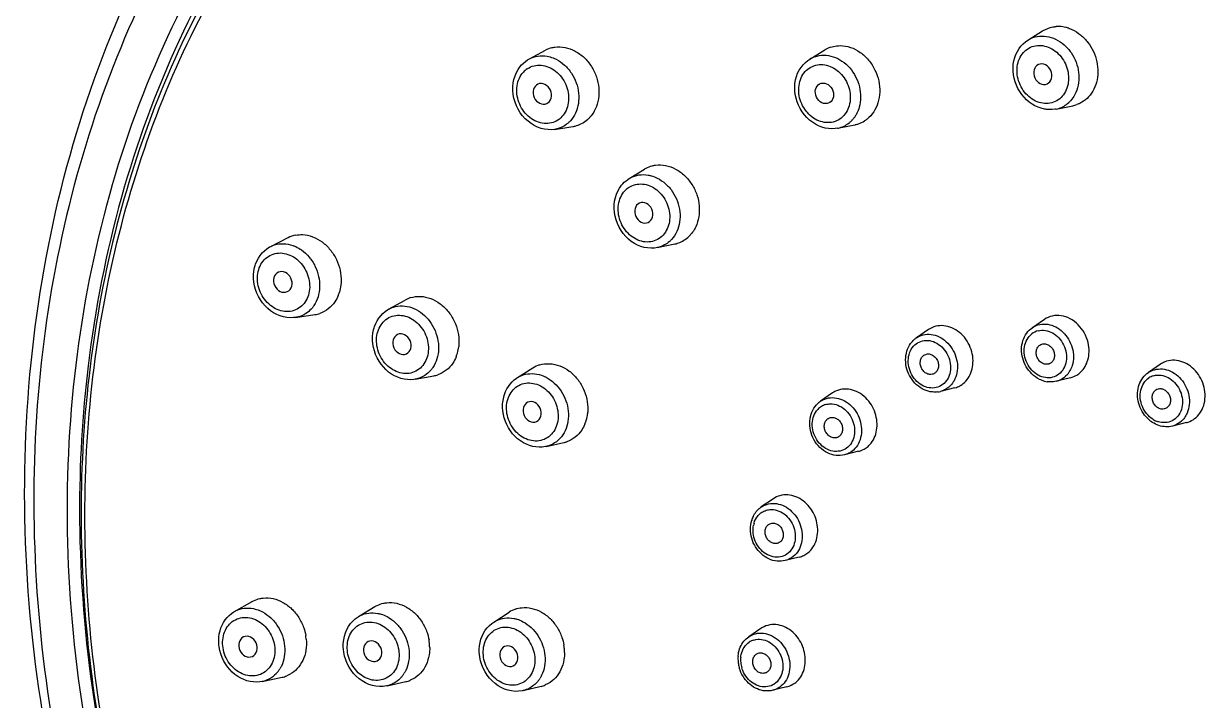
# Model space of a CAD drawing. Extents: x 13222 to 13816, y -23073 to -22653.
# Drawn here: x 13697.85 to 13720.34, y -22792.31 to -22779.47 of the extents above; entities that cross this region are included whole.
import ezdxf

# ---------------------------------------------------------------- set-up
doc = ezdxf.new("R2010")
doc.units = 0
doc.header["$MEASUREMENT"] = 0
doc.layers.get('0').update_dxf_attribs({"linetype": 'CONTINUOUS'})
doc.layers.add('02___PRT_ALL_AXES', color=7, linetype='CONTINUOUS')

msp = doc.modelspace()

# ---------------------------------------------------------------- linework, layer by layer
at = {"color": 7, "linetype": 'Continuous'}
for p, q in [((13716.912, -22779.786), (13717.192, -22779.611)), ((13707.449, -22780.142), (13707.755, -22779.979)), ((13712.772, -22780.147), (13713.058, -22779.971)), ((13707.236, -22780.342), (13707.274, -22780.288)), ((13707.274, -22780.288), (13707.301, -22780.257)), ((13713.12, -22780.984), (13713.099, -22780.989)), ((13717.446, -22781.094), (13717.767, -22781.03)), ((13707.929, -22781.479), (13708.272, -22781.427)), ((13713.301, -22781.458), (13713.628, -22781.392)), ((13709.344, -22782.412), (13709.635, -22782.233)), ((13709.162, -22782.592), (13709.2, -22782.539)), ((13709.2, -22782.539), (13709.224, -22782.511)), ((13702.539, -22783.701), (13702.87, -22783.534)), ((13709.878, -22783.722), (13710.209, -22783.654)), ((13704.777, -22784.892), (13705.089, -22784.718)), ((13703.009, -22785.048), (13703.38, -22784.993)), ((13717.228, -22785.085), (13716.998, -22785.242)), ((13715.027, -22785.278), (13714.796, -22785.435)), ((13707.222, -22786.19), (13707.515, -22786.007)), ((13719.429, -22785.936), (13719.199, -22786.093)), ((13705.282, -22786.22), (13705.636, -22786.156)), ((13715.113, -22786.122), (13715.098, -22786.126)), ((13717.72, -22786.192), (13717.454, -22786.259)), ((13713.206, -22786.481), (13712.976, -22786.638)), ((13715.518, -22786.385), (13715.252, -22786.452)), ((13715.286, -22786.442), (13715.252, -22786.452)), ((13719.922, -22787.043), (13719.655, -22787.11)), ((13707.767, -22787.496), (13708.102, -22787.422)), ((13713.698, -22787.588), (13713.431, -22787.655)), ((13712.081, -22788.487), (13711.85, -22788.644)), ((13698.94, -22788.775), (13698.941, -22788.81)), ((13712.573, -22789.594), (13712.306, -22789.661)), ((13701.854, -22790.628), (13702.185, -22790.439)), ((13704.205, -22790.724), (13704.517, -22790.535)), ((13706.772, -22790.828), (13707.065, -22790.639)), ((13711.845, -22790.949), (13711.615, -22791.106)), ((13703.927, -22791.401), (13703.92, -22791.346)), ((13703.942, -22791.474), (13703.927, -22791.401)), ((13706.508, -22791.493), (13706.501, -22791.439)), ((13706.523, -22791.565), (13706.508, -22791.493)), ((13702.38, -22791.954), (13702.756, -22791.875)), ((13704.747, -22792.038), (13705.104, -22791.958)), ((13707.333, -22792.127), (13707.671, -22792.046)), ((13712.339, -22792.055), (13712.071, -22792.122))]:
    msp.add_line(p, q, dxfattribs=at)
for points in [[(13717.105, -22781.059), (13717.047, -22781.033), (13716.991, -22781), (13716.938, -22780.962), (13716.887, -22780.919), (13716.84, -22780.871), (13716.797, -22780.819), (13716.758, -22780.763), (13716.723, -22780.703), (13716.694, -22780.641), (13716.67, -22780.576), (13716.652, -22780.51), (13716.639, -22780.443), (13716.632, -22780.376), (13716.631, -22780.309), (13716.636, -22780.244), (13716.646, -22780.179), (13716.663, -22780.117), (13716.684, -22780.057), (13716.712, -22780.001), (13716.744, -22779.948), (13716.781, -22779.899), (13716.823, -22779.855), (13716.868, -22779.816), (13716.914, -22779.785)], [(13707.301, -22780.257), (13707.336, -22780.222), (13707.373, -22780.191), (13707.412, -22780.163), (13707.449, -22780.142)], [(13713.301, -22781.458), (13713.251, -22781.465), (13713.188, -22781.468), (13713.125, -22781.465), (13713.062, -22781.454), (13712.999, -22781.437), (13712.937, -22781.412), (13712.878, -22781.382), (13712.821, -22781.345), (13712.766, -22781.303), (13712.716, -22781.255), (13712.669, -22781.203), (13712.627, -22781.146), (13712.59, -22781.085), (13712.558, -22781.021), (13712.531, -22780.955), (13712.511, -22780.887), (13712.497, -22780.818), (13712.489, -22780.748), (13712.487, -22780.678), (13712.491, -22780.609), (13712.502, -22780.542), (13712.519, -22780.477), (13712.542, -22780.416), (13712.571, -22780.357), (13712.606, -22780.303), (13712.645, -22780.254), (13712.688, -22780.209), (13712.736, -22780.17), (13712.77, -22780.148)], [(13707.929, -22781.479), (13707.869, -22781.485), (13707.803, -22781.484), (13707.737, -22781.475), (13707.671, -22781.46), (13707.606, -22781.437), (13707.543, -22781.407), (13707.482, -22781.37), (13707.425, -22781.326), (13707.371, -22781.277), (13707.322, -22781.223), (13707.277, -22781.163), (13707.238, -22781.099), (13707.205, -22781.032), (13707.177, -22780.962), (13707.157, -22780.89), (13707.143, -22780.817), (13707.136, -22780.743), (13707.136, -22780.671), (13707.143, -22780.599), (13707.156, -22780.53), (13707.177, -22780.463), (13707.203, -22780.4), (13707.236, -22780.342)], [(13717.248, -22781.099), (13717.225, -22781.095), (13717.164, -22781.08), (13717.105, -22781.059)], [(13717.446, -22781.094), (13717.428, -22781.098), (13717.375, -22781.104), (13717.322, -22781.105), (13717.268, -22781.101), (13717.248, -22781.099)], [(13709.224, -22782.511), (13709.251, -22782.484), (13709.284, -22782.455), (13709.32, -22782.428), (13709.343, -22782.413)], [(13709.881, -22783.722), (13709.823, -22783.731), (13709.759, -22783.734), (13709.694, -22783.729), (13709.63, -22783.718), (13709.566, -22783.7), (13709.503, -22783.674), (13709.442, -22783.642), (13709.384, -22783.604), (13709.329, -22783.56), (13709.278, -22783.51), (13709.231, -22783.455), (13709.189, -22783.396), (13709.152, -22783.332), (13709.121, -22783.266), (13709.096, -22783.197), (13709.077, -22783.126), (13709.065, -22783.054), (13709.06, -22782.983), (13709.061, -22782.912), (13709.068, -22782.842), (13709.083, -22782.775), (13709.103, -22782.71), (13709.13, -22782.649), (13709.162, -22782.592)], [(13702.243, -22784.062), (13702.252, -22784.035), (13702.276, -22783.977), (13702.305, -22783.922), (13702.339, -22783.87), (13702.377, -22783.823), (13702.421, -22783.781), (13702.468, -22783.743), (13702.519, -22783.711), (13702.541, -22783.7)], [(13702.213, -22784.238), (13702.219, -22784.17), (13702.232, -22784.103), (13702.243, -22784.063)], [(13703.009, -22785.048), (13702.972, -22785.052), (13702.909, -22785.054), (13702.844, -22785.048), (13702.78, -22785.036), (13702.717, -22785.017), (13702.655, -22784.991), (13702.595, -22784.959), (13702.538, -22784.921), (13702.483, -22784.876), (13702.433, -22784.827), (13702.386, -22784.772), (13702.344, -22784.713), (13702.308, -22784.651), (13702.277, -22784.586), (13702.252, -22784.518), (13702.232, -22784.448), (13702.22, -22784.378), (13702.213, -22784.308), (13702.213, -22784.238)], [(13704.503, -22785.242), (13704.51, -22785.22), (13704.532, -22785.164), (13704.559, -22785.111), (13704.591, -22785.062), (13704.627, -22785.016), (13704.666, -22784.974), (13704.71, -22784.937), (13704.757, -22784.904), (13704.779, -22784.891)], [(13704.474, -22785.411), (13704.48, -22785.345), (13704.493, -22785.28), (13704.503, -22785.242)], [(13705.282, -22786.22), (13705.259, -22786.224), (13705.198, -22786.229), (13705.135, -22786.228), (13705.073, -22786.219), (13705.011, -22786.205), (13704.95, -22786.183), (13704.89, -22786.156), (13704.833, -22786.122), (13704.778, -22786.083), (13704.726, -22786.038), (13704.678, -22785.988), (13704.634, -22785.934), (13704.595, -22785.876), (13704.56, -22785.814), (13704.531, -22785.75), (13704.508, -22785.684), (13704.49, -22785.616), (13704.479, -22785.548), (13704.473, -22785.479), (13704.474, -22785.411)], [(13706.971, -22786.526), (13706.977, -22786.509), (13706.997, -22786.455), (13707.022, -22786.404), (13707.051, -22786.356), (13707.084, -22786.312), (13707.121, -22786.271), (13707.162, -22786.234), (13707.205, -22786.201), (13707.223, -22786.189)], [(13707.767, -22787.496), (13707.753, -22787.499), (13707.694, -22787.507), (13707.634, -22787.509), (13707.573, -22787.505), (13707.512, -22787.494), (13707.452, -22787.477), (13707.393, -22787.453), (13707.335, -22787.424), (13707.28, -22787.39), (13707.227, -22787.349), (13707.178, -22787.304), (13707.132, -22787.254), (13707.09, -22787.2), (13707.053, -22787.143), (13707.021, -22787.082), (13706.994, -22787.019), (13706.972, -22786.954), (13706.956, -22786.888), (13706.946, -22786.821), (13706.941, -22786.754), (13706.942, -22786.688)], [(13706.942, -22786.688), (13706.949, -22786.623), (13706.962, -22786.56), (13706.971, -22786.526)], [(13701.555, -22791.258), (13701.553, -22791.234), (13701.552, -22791.173), (13701.555, -22791.112), (13701.564, -22791.052), (13701.577, -22790.994), (13701.595, -22790.938), (13701.618, -22790.885), (13701.645, -22790.834), (13701.676, -22790.787), (13701.712, -22790.743), (13701.751, -22790.703), (13701.794, -22790.667), (13701.839, -22790.636), (13701.853, -22790.628)], [(13703.92, -22791.346), (13703.917, -22791.303), (13703.917, -22791.232), (13703.925, -22791.163), (13703.938, -22791.095), (13703.958, -22791.03), (13703.985, -22790.968), (13704.017, -22790.911), (13704.055, -22790.857), (13704.097, -22790.809), (13704.145, -22790.766), (13704.197, -22790.729), (13704.205, -22790.724)], [(13706.501, -22791.439), (13706.499, -22791.407), (13706.498, -22791.341), (13706.504, -22791.276), (13706.514, -22791.213), (13706.531, -22791.152), (13706.553, -22791.093), (13706.58, -22791.037), (13706.612, -22790.984), (13706.649, -22790.936), (13706.69, -22790.892), (13706.736, -22790.853), (13706.773, -22790.827)], [(13701.572, -22791.366), (13701.56, -22791.3), (13701.555, -22791.258)], [(13702.38, -22791.954), (13702.333, -22791.962), (13702.272, -22791.966), (13702.211, -22791.964), (13702.149, -22791.955), (13702.088, -22791.94), (13702.028, -22791.919), (13701.97, -22791.892), (13701.913, -22791.859), (13701.859, -22791.82), (13701.808, -22791.777), (13701.761, -22791.728), (13701.717, -22791.675), (13701.678, -22791.619), (13701.644, -22791.559), (13701.615, -22791.497), (13701.591, -22791.432), (13701.572, -22791.366)], [(13704.747, -22792.038), (13704.736, -22792.04), (13704.671, -22792.049), (13704.604, -22792.051), (13704.536, -22792.045), (13704.469, -22792.031), (13704.403, -22792.009), (13704.339, -22791.981), (13704.277, -22791.945), (13704.219, -22791.903), (13704.164, -22791.855), (13704.113, -22791.802), (13704.068, -22791.743), (13704.027, -22791.681), (13703.993, -22791.614), (13703.964, -22791.545), (13703.942, -22791.474)], [(13707.333, -22792.127), (13707.31, -22792.132), (13707.245, -22792.141), (13707.178, -22792.142), (13707.112, -22792.135), (13707.045, -22792.121), (13706.98, -22792.099), (13706.916, -22792.071), (13706.855, -22792.035), (13706.797, -22791.993), (13706.743, -22791.945), (13706.693, -22791.892), (13706.648, -22791.834), (13706.608, -22791.771), (13706.573, -22791.705), (13706.545, -22791.636), (13706.523, -22791.565)]]:
    msp.add_lwpolyline(points, dxfattribs=at)
for centre, radius, start, end in [((13717.487, -22780.124), 0.596, 81.4603, 93.8101), ((13717.482, -22780.157), 0.629, 76.1598, 81.4753), ((13717.474, -22780.19), 0.664, 70.9888, 76.1629), ((13708.01, -22780.456), 0.541, 104.7483, 118.0311), ((13713.344, -22780.436), 0.546, 109.2109, 121.5264), ((13713.035, -22780.576), 0.504, 109.2137, 121.5122), ((13707.643, -22780.674), 0.416, 131.0792, 137.4557), ((13707.64, -22780.67), 0.412, 124.7991, 131.0883), ((13717.348, -22780.601), 0.503, 281.3701, 306.0891), ((13717.332, -22780.58), 0.53, 306.1025, 318.6383), ((13717.657, -22780.487), 0.553, 281.4179, 289.7629), ((13707.839, -22780.962), 0.527, 311.1377, 317.4521), ((13708.174, -22780.867), 0.572, 311.1527, 317.447), ((13708.169, -22780.862), 0.579, 317.4488, 318.6902), ((13713.195, -22780.952), 0.519, 308.584, 314.9673), ((13713.178, -22780.935), 0.542, 314.9604, 320.4798), ((13713.169, -22780.927), 0.554, 320.4622, 321.1039), ((13713.52, -22780.857), 0.546, 289.2125, 302.0737), ((13708.191, -22780.888), 0.545, 278.5978, 285.6033), ((13713.204, -22780.964), 0.503, 281.2427, 289.1103), ((13713.206, -22780.969), 0.498, 289.1743, 295.7291), ((13713.2, -22780.957), 0.511, 295.7257, 308.5465), ((13713.519, -22780.847), 0.556, 281.2381, 282.6248), ((13713.522, -22780.861), 0.542, 282.6012, 289.1176), ((13709.566, -22782.927), 0.415, 131.0807, 137.4562), ((13709.563, -22782.923), 0.41, 124.8017, 131.0898), ((13703.11, -22784.013), 0.535, 100.3116, 116.7461), ((13709.763, -22783.212), 0.525, 311.1313, 317.4512), ((13710.102, -22783.128), 0.536, 292.0131, 304.9339), ((13710.084, -22783.103), 0.567, 304.9155, 317.464), ((13710.077, -22783.096), 0.577, 317.4487, 318.6381), ((13710.099, -22783.12), 0.545, 281.6924, 292.0106), ((13703.168, -22784.365), 0.706, 337.6094, 343.0772), ((13705.353, -22785.188), 0.539, 106.9466, 119.27), ((13703.301, -22784.455), 0.544, 278.4395, 288.5037), ((13717.189, -22785.619), 0.328, 104.1643, 127.9594), ((13705.345, -22785.515), 0.768, 344.3824, 353.4594), ((13715.038, -22785.79), 0.43, 124.2513, 131.0147), ((13705.406, -22785.532), 0.704, 337.6105, 343.077), ((13705.387, -22785.526), 0.724, 343.0621, 344.3069), ((13707.801, -22786.465), 0.54, 106.7589, 122.003), ((13705.539, -22785.624), 0.54, 280.3433, 288.7231), ((13717.361, -22785.754), 0.519, 243.2155, 254.5953), ((13717.35, -22785.791), 0.481, 254.637, 261.4612), ((13717.357, -22785.874), 0.396, 284.0757, 310.6374), ((13719.39, -22786.469), 0.328, 107.3815, 123.231), ((13715.148, -22786.035), 0.43, 277.2576, 284.0407), ((13713.221, -22786.999), 0.436, 124.2516, 137.5199), ((13713.163, -22787.008), 0.32, 106.1895, 122.1323), ((13707.795, -22786.788), 0.764, 344.3378, 353.4579), ((13713.173, -22787.024), 0.339, 129.6537, 137.4364), ((13713.171, -22787.022), 0.337, 122.0761, 129.6709), ((13719.611, -22786.531), 0.608, 221.4962, 231.7315), ((13707.855, -22786.804), 0.701, 337.6092, 343.0767), ((13707.836, -22786.798), 0.721, 343.062, 344.2618), ((13713.2, -22787.089), 0.146, 124.8566, 137.4101), ((13719.589, -22786.558), 0.573, 231.7691, 237.1146), ((13719.528, -22786.597), 0.454, 237.1314, 240.512), ((13719.518, -22786.617), 0.431, 240.4513, 250.0346), ((13707.987, -22786.898), 0.537, 282.3938, 289.0172), ((13712.161, -22789.047), 0.514, 154.9138, 163.0914), ((13712.137, -22789.077), 0.441, 163.1014, 169.6187), ((13707.353, -22791.083), 0.529, 108.6996, 122.9529), ((13702.323, -22791.236), 0.894, 6.0568, 9.9841), ((13702.338, -22791.234), 0.879, 5.3093, 6.0481), ((13704.667, -22791.321), 0.891, 6.0303, 9.9856), ((13704.681, -22791.32), 0.876, 5.3093, 6.0215), ((13711.805, -22791.482), 0.328, 107.618, 123.5039), ((13704.696, -22791.318), 0.861, 0.5484, 5.3203), ((13707.23, -22791.413), 0.887, 6.0063, 9.9891), ((13707.244, -22791.411), 0.873, 5.3093, 5.9974), ((13707.259, -22791.41), 0.858, 0.5446, 5.3201), ((13712.012, -22791.524), 0.603, 176.1988, 185.3445), ((13712.029, -22791.523), 0.62, 185.3109, 187.1434), ((13712.047, -22791.52), 0.638, 187.1714, 195.4131), ((13711.945, -22791.546), 0.486, 173.4272, 179.4036), ((13711.967, -22791.546), 0.508, 179.3977, 185.325), ((13711.995, -22791.543), 0.536, 185.3762, 196.6884), ((13702.227, -22791.418), 0.569, 322.6081, 328.5891), ((13702.643, -22791.342), 0.545, 281.9715, 291.6015), ((13704.588, -22791.503), 0.569, 322.5431, 328.5186), ((13707.168, -22791.593), 0.569, 322.468, 328.4381), ((13704.985, -22791.428), 0.543, 282.7037, 291.8704), ((13707.545, -22791.52), 0.542, 283.4966, 292.2734)]:
    msp.add_arc(centre, radius, start, end, dxfattribs=at)
at = {"color": 7, "linetype": 'Continuous', "extrusion": (0, 0, -1)}
for centre, major_axis, ratio in [((13717.195, -22780.433), (-0.082, 0.183), 0.836356), ((13707.695, -22780.806), (-0.083, 0.184), 0.835298), ((13709.621, -22783.062), (-0.082, 0.183), 0.836293), ((13702.769, -22784.374), (-0.085, 0.184), 0.836303), ((13705.031, -22785.555), (-0.083, 0.183), 0.836442), ((13707.502, -22786.84), (-0.082, 0.183), 0.836504), ((13702.107, -22791.294), (-0.084, 0.184), 0.839285), ((13704.474, -22791.381), (-0.083, 0.183), 0.837642), ((13707.059, -22791.475), (-0.082, 0.183), 0.836723)]:
    msp.add_ellipse(centre, major_axis=major_axis, ratio=ratio, dxfattribs=at)
msp.add_ellipse((13713.05, -22780.796), major_axis=(-0.082, 0.183), ratio=0.83623, start_param=-2.936154, end_param=3.214523, dxfattribs=at)
at = {"color": 7, "linetype": 'Continuous'}
for points, start_tangent, end_tangent in [([(13734.34, -22807.739), (13736.152, -22804.996), (13737.51, -22801.902), (13738.379, -22798.535), (13738.737, -22794.983), (13738.575, -22791.335), (13737.897, -22787.685), (13736.721, -22784.126), (13735.076, -22780.75), (13733.005, -22777.643), (13730.561, -22774.884), (13727.805, -22772.543), (13724.809, -22770.682), (13721.649, -22769.347), (13718.407, -22768.572)], (0.62277, 0.782405), (-0.989019, 0.147788)), ([(13734.971, -22782.733), (13734.166, -22781.222), (13732.144, -22778.19), (13729.758, -22775.498), (13727.069, -22773.215), (13724.145, -22771.399), (13721.062, -22770.097), (13717.898, -22769.341)], (-0.442198, 0.896918), (-0.989019, 0.147788)), ([(13734.134, -22783.151), (13733.356, -22781.69), (13731.414, -22778.782), (13729.123, -22776.199), (13726.542, -22774.009), (13723.736, -22772.267), (13720.777, -22771.017), (13717.74, -22770.292), (13714.703, -22770.11), (13711.744, -22770.475), (13709.349, -22771.208)], (-0.442229, 0.896902), (-0.929406, -0.36906)), ([(13734.04, -22783.197), (13733.277, -22781.763), (13731.354, -22778.878), (13729.085, -22776.317), (13726.528, -22774.143), (13723.747, -22772.413), (13720.815, -22771.171), (13717.807, -22770.449), (13714.797, -22770.266), (13711.865, -22770.626), (13709.418, -22771.382)], (-0.442359, 0.896838), (-0.927446, -0.373957)), ([(13708.801, -22771.647), (13706.527, -22772.927), (13704.256, -22774.808), (13702.331, -22777.116), (13700.802, -22779.792), (13699.706, -22782.768), (13699.073, -22785.967), (13698.911, -22788.775)], (-0.909996, -0.414616), (0.003186, -0.999995)), ([(13708.865, -22771.782), (13706.719, -22772.96), (13704.771, -22774.476), (13703.059, -22776.302), (13701.613, -22778.406), (13700.46, -22780.75), (13699.621, -22783.291), (13699.111, -22785.982), (13698.94, -22788.775)], (-0.912505, -0.409065), (0, -1)), ([(13699.013, -22788.808), (13699.186, -22786.003), (13699.704, -22783.301), (13700.556, -22780.754), (13701.727, -22778.409), (13703.194, -22776.31), (13704.931, -22774.495), (13706.905, -22772.999), (13708.927, -22771.915)], (0, 1), (0.91475, 0.404019)), ([(13702.208, -22802.987), (13700.424, -22799.736), (13699.067, -22796.205), (13698.209, -22792.546), (13697.873, -22788.856), (13698.069, -22785.229), (13698.791, -22781.76), (13700.019, -22778.542), (13701.719, -22775.656), (13702.217, -22774.99)], (-0.538615, 0.842552), (0.616665, 0.787226)), ([(13702.499, -22775.205), (13700.796, -22777.68), (13699.478, -22780.467), (13698.576, -22783.503), (13698.109, -22786.719), (13698.089, -22790.042), (13698.516, -22793.398), (13699.381, -22796.711), (13700.663, -22799.906), (13702.334, -22802.911)], (-0.633694, -0.773584), (0.540269, -0.841493)), ([(13702.729, -22776.203), (13702.124, -22777.023), (13700.581, -22779.723), (13699.476, -22782.724), (13698.838, -22785.951), (13698.682, -22789.322), (13699.013, -22792.749), (13699.822, -22796.146), (13701.088, -22799.425), (13702.78, -22802.504)], (-0.617219, -0.786791), (0.539373, -0.842067)), ([(13717.192, -22779.611), (13717.203, -22779.605), (13717.384, -22779.537), (13717.447, -22779.529)], (0.848283, 0.529544), (0.997714, 0.067577)), ([(13716.913, -22779.785), (13716.93, -22779.775), (13717.091, -22779.717), (13717.265, -22779.715)], (0.850054, 0.526696), (0.98904, -0.147648)), ([(13717.265, -22779.715), (13717.439, -22779.769), (13717.599, -22779.875), (13717.732, -22780.024), (13717.827, -22780.204), (13717.876, -22780.4), (13717.876, -22780.597), (13717.825, -22780.778), (13717.798, -22780.833)], (0.989032, -0.147703), (-0.490888, -0.871223)), ([(13717.69, -22779.563), (13717.747, -22779.585), (13717.913, -22779.687), (13718.052, -22779.83), (13718.156, -22780.002), (13718.221, -22780.196), (13718.241, -22780.395), (13718.214, -22780.587), (13718.143, -22780.756), (13718.035, -22780.891), (13717.896, -22780.986), (13717.844, -22781.008)], (0.945569, -0.325421), (-0.941042, -0.338289)), ([(13707.872, -22779.933), (13707.934, -22779.92), (13708.126, -22779.925), (13708.316, -22779.993), (13708.489, -22780.118), (13708.626, -22780.286), (13708.721, -22780.485), (13708.766, -22780.694), (13708.759, -22780.903), (13708.701, -22781.094), (13708.671, -22781.151)], (0.966919, 0.255085), (-0.509047, -0.860739)), ([(13713.164, -22779.921), (13713.287, -22779.894)], (0.944692, 0.327958), (0.994443, 0.105278)), ([(13713.287, -22779.894), (13713.351, -22779.89), (13713.544, -22779.923), (13713.729, -22780.018), (13713.888, -22780.164), (13714.01, -22780.353), (13714.081, -22780.561), (13714.1, -22780.775), (13714.066, -22780.974), (13713.985, -22781.148), (13713.86, -22781.285), (13713.81, -22781.32)], (0.994443, 0.105278), (-0.847766, -0.530371)), ([(13717.195, -22780.984), (13717.058, -22780.942), (13716.931, -22780.858), (13716.825, -22780.74), (13716.75, -22780.598), (13716.711, -22780.443), (13716.711, -22780.287), (13716.75, -22780.143), (13716.826, -22780.024), (13716.931, -22779.938), (13717.058, -22779.892), (13717.195, -22779.891)], (-0.989047, 0.147602), (0.989059, -0.14752)), ([(13717.195, -22779.891), (13717.332, -22779.934), (13717.459, -22780.017), (13717.565, -22780.134), (13717.641, -22780.276), (13717.68, -22780.432), (13717.68, -22780.588), (13717.641, -22780.731), (13717.565, -22780.851), (13717.459, -22780.937), (13717.332, -22780.983), (13717.195, -22780.984)], (0.989046, -0.147608), (-0.989059, 0.147524)), ([(13707.449, -22780.142), (13707.609, -22780.089), (13707.784, -22780.091), (13707.901, -22780.124)], (0.882391, 0.470517), (0.930914, -0.365239)), ([(13707.901, -22780.124), (13707.957, -22780.15), (13708.116, -22780.259), (13708.246, -22780.412), (13708.338, -22780.595), (13708.383, -22780.792), (13708.379, -22780.989), (13708.326, -22781.17), (13708.227, -22781.319)], (0.930914, -0.365239), (-0.676154, -0.736761)), ([(13712.869, -22780.101), (13713.039, -22780.072), (13713.215, -22780.101), (13713.383, -22780.183), (13713.53, -22780.313), (13713.643, -22780.48), (13713.714, -22780.671), (13713.737, -22780.87), (13713.71, -22781.06), (13713.665, -22781.175)], (0.944662, 0.328045), (-0.454638, -0.890676)), ([(13708.068, -22781.237), (13707.961, -22781.321), (13707.833, -22781.364), (13707.694, -22781.362), (13707.555, -22781.316), (13707.428, -22781.23), (13707.324, -22781.109), (13707.25, -22780.964), (13707.214, -22780.808), (13707.216, -22780.652), (13707.259, -22780.509), (13707.336, -22780.392)], (-0.67612, -0.736791), (0.676054, 0.736852)), ([(13707.405, -22780.332), (13707.443, -22780.309), (13707.571, -22780.266), (13707.71, -22780.267), (13707.848, -22780.313), (13707.975, -22780.399), (13708.08, -22780.52), (13708.154, -22780.664), (13708.191, -22780.821), (13708.188, -22780.977), (13708.146, -22781.12), (13708.068, -22781.237)], (0.821291, 0.57051), (-0.67606, -0.736847)), ([(13713.251, -22781.33), (13713.117, -22781.352), (13712.978, -22781.33), (13712.844, -22781.265), (13712.727, -22781.162), (13712.637, -22781.03), (13712.58, -22780.879), (13712.562, -22780.722), (13712.583, -22780.571), (13712.642, -22780.439), (13712.735, -22780.336), (13712.852, -22780.272)], (-0.944625, -0.328153), (0.944595, 0.328238)), ([(13712.852, -22780.272), (13712.985, -22780.249), (13713.125, -22780.272), (13713.258, -22780.337), (13713.375, -22780.439), (13713.466, -22780.571), (13713.523, -22780.722), (13713.541, -22780.879), (13713.52, -22781.03), (13713.46, -22781.162), (13713.368, -22781.265), (13713.251, -22781.33)], (0.944627, 0.328146), (-0.944596, -0.328235)), ([(13717.798, -22780.833), (13717.73, -22780.93)], (-0.490888, -0.871223), (-0.661284, -0.750135)), ([(13708.55, -22781.298), (13708.449, -22781.368), (13708.338, -22781.413)], (-0.752993, -0.658028), (-0.963168, -0.268901)), ([(13708.671, -22781.151), (13708.603, -22781.244)], (-0.509047, -0.860739), (-0.660149, -0.751134)), ([(13713.665, -22781.175), (13713.635, -22781.227), (13713.6, -22781.275)], (-0.454638, -0.890676), (-0.627913, -0.778283)), ([(13708.185, -22781.359), (13708.092, -22781.425), (13707.929, -22781.479)], (-0.753158, -0.657839), (-0.988584, -0.150671)), ([(13709.635, -22782.233), (13709.665, -22782.216), (13709.781, -22782.171)], (0.851878, 0.52374), (0.967375, 0.253348)), ([(13709.781, -22782.171), (13709.843, -22782.159), (13710.036, -22782.164), (13710.226, -22782.232), (13710.398, -22782.358), (13710.535, -22782.526), (13710.629, -22782.724), (13710.672, -22782.931), (13710.665, -22783.138), (13710.608, -22783.327), (13710.578, -22783.384)], (0.967375, 0.253348), (-0.509187, -0.860656)), ([(13709.344, -22782.412), (13709.369, -22782.398), (13709.53, -22782.344), (13709.705, -22782.346), (13709.763, -22782.359)], (0.851891, 0.523718), (0.963049, -0.269326)), ([(13709.763, -22782.359), (13709.878, -22782.404), (13710.036, -22782.513), (13710.167, -22782.664), (13710.259, -22782.846), (13710.305, -22783.043), (13710.301, -22783.239), (13710.248, -22783.418), (13710.15, -22783.567)], (0.963049, -0.269326), (-0.676157, -0.736758)), ([(13709.988, -22783.486), (13709.882, -22783.569), (13709.754, -22783.612), (13709.615, -22783.611), (13709.477, -22783.565), (13709.351, -22783.479), (13709.248, -22783.359), (13709.174, -22783.216), (13709.138, -22783.06), (13709.141, -22782.905), (13709.183, -22782.763), (13709.26, -22782.646)], (-0.676122, -0.73679), (0.676059, 0.736848)), ([(13709.328, -22782.586), (13709.366, -22782.563), (13709.494, -22782.52), (13709.633, -22782.521), (13709.77, -22782.566), (13709.896, -22782.653), (13710, -22782.772), (13710.073, -22782.916), (13710.11, -22783.072), (13710.107, -22783.227), (13710.065, -22783.369), (13709.988, -22783.486)], (0.821265, 0.570546), (-0.676061, -0.736845)), ([(13703.014, -22783.486), (13703.141, -22783.477), (13703.335, -22783.517), (13703.515, -22783.616), (13703.669, -22783.764), (13703.785, -22783.947), (13703.856, -22784.153), (13703.876, -22784.366), (13703.871, -22784.436)], (0.983684, 0.179905), (-0.11505, -0.99336)), ([(13710.578, -22783.384), (13710.51, -22783.477)], (-0.509187, -0.860656), (-0.66083, -0.750536)), ([(13702.541, -22783.7), (13702.611, -22783.671), (13702.781, -22783.648), (13702.957, -22783.681), (13703.014, -22783.704)], (0.89498, 0.446106), (0.906737, -0.421697)), ([(13703.014, -22783.704), (13703.124, -22783.768), (13703.269, -22783.903), (13703.38, -22784.074), (13703.448, -22784.268), (13703.468, -22784.468), (13703.437, -22784.658)], (0.906737, -0.421697), (-0.291219, -0.956656)), ([(13710.108, -22783.608), (13710.015, -22783.673), (13709.881, -22783.722)], (-0.753224, -0.657764), (-0.978346, -0.206978)), ([(13702.311, -22784.14), (13702.373, -22784.009), (13702.468, -22783.908), (13702.588, -22783.845), (13702.725, -22783.825), (13702.866, -22783.851), (13703.001, -22783.919), (13703.118, -22784.026), (13703.208, -22784.161), (13703.263, -22784.315), (13703.279, -22784.473), (13703.255, -22784.623)], (0.291212, 0.956659), (-0.291122, -0.956686)), ([(13703.255, -22784.623), (13703.194, -22784.754), (13703.098, -22784.855), (13702.977, -22784.918), (13702.84, -22784.938), (13702.699, -22784.912), (13702.564, -22784.842), (13702.447, -22784.735), (13702.358, -22784.6), (13702.303, -22784.447), (13702.288, -22784.289), (13702.311, -22784.14)], (-0.29119, -0.956665), (0.291112, 0.956689)), ([(13703.871, -22784.436), (13703.843, -22784.57)], (-0.11505, -0.99336), (-0.291359, -0.956614)), ([(13703.437, -22784.658), (13703.359, -22784.823), (13703.324, -22784.87)], (-0.29127, -0.956641), (-0.642766, -0.766063)), ([(13703.82, -22784.634), (13703.759, -22784.749), (13703.633, -22784.885), (13703.473, -22784.97)], (-0.381225, -0.924482), (-0.948023, -0.318201)), ([(13705.195, -22784.672), (13705.382, -22784.649), (13705.576, -22784.69), (13705.755, -22784.788), (13705.909, -22784.936), (13706.023, -22785.118), (13706.093, -22785.322), (13706.113, -22785.533), (13706.108, -22785.603)], (0.956782, 0.290807), (-0.115111, -0.993353)), ([(13703.324, -22784.87), (13703.24, -22784.951), (13703.089, -22785.029), (13703.01, -22785.048)], (-0.642766, -0.766063), (-0.989127, -0.147062)), ([(13704.779, -22784.891), (13704.868, -22784.853), (13705.038, -22784.829), (13705.214, -22784.861)], (0.874706, 0.484654), (0.944374, -0.328873)), ([(13705.214, -22784.861), (13705.381, -22784.948), (13705.526, -22785.082), (13705.637, -22785.252), (13705.705, -22785.444), (13705.725, -22785.644), (13705.694, -22785.833)], (0.944374, -0.328873), (-0.291225, -0.956655)), ([(13704.572, -22785.319), (13704.633, -22785.189), (13704.727, -22785.088), (13704.847, -22785.026), (13704.983, -22785.006), (13705.123, -22785.031), (13705.257, -22785.099), (13705.373, -22785.205), (13705.462, -22785.34), (13705.517, -22785.492), (13705.533, -22785.65), (13705.509, -22785.799)], (0.291207, 0.95666), (-0.291125, -0.956685)), ([(13705.509, -22785.799), (13705.448, -22785.93), (13705.353, -22786.031), (13705.233, -22786.093), (13705.097, -22786.113), (13704.956, -22786.087), (13704.823, -22786.019), (13704.707, -22785.913), (13704.618, -22785.778), (13704.564, -22785.626), (13704.548, -22785.468), (13704.572, -22785.319)], (-0.291193, -0.956664), (0.291118, 0.956687)), ([(13714.889, -22785.388), (13715.037, -22785.366), (13715.189, -22785.398), (13715.331, -22785.48), (13715.45, -22785.605), (13715.533, -22785.76), (13715.573, -22785.931), (13715.565, -22786.099), (13715.51, -22786.25)], (0.944692, 0.327958), (-0.489427, -0.872044)), ([(13717.127, -22786.218), (13716.99, -22786.12), (13716.882, -22785.984), (13716.814, -22785.822), (13716.792, -22785.651), (13716.819, -22785.487), (13716.89, -22785.347), (13716.998, -22785.242)], (-0.893173, 0.449713), (0.826884, 0.562373)), ([(13717.244, -22786.19), (13717.108, -22786.144), (13716.987, -22786.048), (13716.896, -22785.915), (13716.848, -22785.761), (13716.848, -22785.605), (13716.896, -22785.466), (13716.987, -22785.36)], (-0.989019, 0.147788), (0.788281, 0.615315)), ([(13716.998, -22785.242), (13717.002, -22785.239), (13717.138, -22785.182), (13717.289, -22785.178)], (0.826779, 0.562527), (0.989019, -0.147788)), ([(13717.108, -22785.3), (13717.244, -22785.294)], (0.969939, 0.243348), (0.989019, -0.147788)), ([(13717.244, -22785.294), (13717.379, -22785.341), (13717.501, -22785.437), (13717.591, -22785.569), (13717.639, -22785.723), (13717.639, -22785.879), (13717.591, -22786.019), (13717.501, -22786.125), (13717.379, -22786.184), (13717.244, -22786.19)], (0.989019, -0.147788), (-0.989019, 0.147788)), ([(13717.289, -22785.178), (13717.44, -22785.227), (13717.576, -22785.325), (13717.684, -22785.461), (13717.753, -22785.623), (13717.777, -22785.795), (13717.753, -22785.959), (13717.711, -22786.057)], (0.989019, -0.147788), (-0.489062, -0.872249)), ([(13715.202, -22786.461), (13715.099, -22786.462), (13714.942, -22786.419), (13714.8, -22786.324), (13714.688, -22786.189), (13714.615, -22786.026), (13714.591, -22785.852), (13714.616, -22785.686), (13714.687, -22785.542), (13714.756, -22785.466)], (-0.991925, -0.126826), (0.754866, 0.655879)), ([(13715.206, -22786.369), (13715.072, -22786.386), (13714.933, -22786.35), (13714.807, -22786.263), (13714.71, -22786.136), (13714.653, -22785.985), (13714.643, -22785.828), (13714.682, -22785.684), (13714.765, -22785.57), (13714.879, -22785.502)], (-0.944692, -0.327958), (0.944692, 0.327958)), ([(13714.796, -22785.435), (13714.889, -22785.388)], (0.827483, 0.561491), (0.944692, 0.327958)), ([(13714.879, -22785.502), (13715.012, -22785.484), (13715.152, -22785.521), (13715.278, -22785.607), (13715.375, -22785.734), (13715.432, -22785.885), (13715.442, -22786.043), (13715.403, -22786.186), (13715.32, -22786.3), (13715.206, -22786.369)], (0.944692, 0.327958), (-0.944692, -0.327958)), ([(13717.244, -22785.935), (13717.178, -22785.911), (13717.121, -22785.86), (13717.084, -22785.792), (13717.071, -22785.716), (13717.084, -22785.644), (13717.121, -22785.587), (13717.138, -22785.573)], (-0.989019, 0.147788), (0.81789, 0.575374)), ([(13717.138, -22785.573), (13717.178, -22785.554), (13717.244, -22785.549)], (0.81789, 0.575374), (0.989019, -0.147788)), ([(13717.244, -22785.549), (13717.31, -22785.574), (13717.366, -22785.624), (13717.404, -22785.692), (13717.417, -22785.768), (13717.404, -22785.84), (13717.366, -22785.897), (13717.31, -22785.931), (13717.3, -22785.933)], (0.989019, -0.147788), (-0.973747, -0.227633)), ([(13705.694, -22785.833), (13705.617, -22785.998), (13705.581, -22786.046)], (-0.291274, -0.95664), (-0.643137, -0.765751)), ([(13706.057, -22785.8), (13705.996, -22785.915), (13705.871, -22786.05), (13705.713, -22786.136)], (-0.381204, -0.924491), (-0.946885, -0.321571)), ([(13715.098, -22786.126), (13715.047, -22786.129), (13714.98, -22786.106), (13714.923, -22786.057), (13714.884, -22785.99), (13714.869, -22785.914), (13714.881, -22785.842), (13714.917, -22785.783), (13714.937, -22785.766)], (-0.975181, -0.221411), (0.815917, 0.578169)), ([(13714.937, -22785.766), (13714.972, -22785.748)], (0.815917, 0.578169), (0.944692, 0.327958)), ([(13714.972, -22785.748), (13715.038, -22785.741), (13715.104, -22785.764), (13715.162, -22785.813), (13715.201, -22785.88), (13715.215, -22785.956), (13715.204, -22786.029), (13715.168, -22786.087), (13715.113, -22786.122)], (0.944692, 0.327958), (-0.944692, -0.327958)), ([(13705.581, -22786.046), (13705.498, -22786.126), (13705.347, -22786.204), (13705.284, -22786.22)], (-0.643137, -0.765751), (-0.983732, -0.179642)), ([(13707.646, -22785.948), (13707.833, -22785.925), (13708.027, -22785.967), (13708.206, -22786.066), (13708.357, -22786.213), (13708.471, -22786.394), (13708.539, -22786.596), (13708.559, -22786.805), (13708.554, -22786.875)], (0.957792, 0.287461), (-0.115141, -0.993349)), ([(13717.3, -22785.933), (13717.244, -22785.935)], (-0.973747, -0.227633), (-0.989019, 0.147788)), ([(13717.711, -22786.057), (13717.684, -22786.101), (13717.615, -22786.175)], (-0.489062, -0.872249), (-0.759655, -0.650326)), ([(13719.199, -22786.093), (13719.247, -22786.065), (13719.389, -22786.026), (13719.542, -22786.039), (13719.689, -22786.105)], (0.826505, 0.56293), (0.839969, -0.542634)), ([(13707.223, -22786.189), (13707.334, -22786.138), (13707.503, -22786.114), (13707.679, -22786.146)], (0.850121, 0.526588), (0.945372, -0.325995)), ([(13707.679, -22786.146), (13707.846, -22786.232), (13707.991, -22786.365), (13708.102, -22786.534), (13708.17, -22786.726), (13708.19, -22786.924), (13708.16, -22787.113)], (0.945372, -0.325995), (-0.29123, -0.956653)), ([(13715.51, -22786.25), (13715.45, -22786.333)], (-0.489427, -0.872044), (-0.675973, -0.736926)), ([(13717.454, -22786.259), (13717.397, -22786.269), (13717.338, -22786.272), (13717.279, -22786.267)], (-0.96999, -0.243143), (-0.989019, 0.147788)), ([(13719.155, -22786.934), (13719.063, -22786.796), (13719.007, -22786.639), (13718.995, -22786.477), (13719.025, -22786.323), (13719.096, -22786.192), (13719.199, -22786.093)], (-0.663158, 0.74848), (0.826884, 0.562373)), ([(13719.282, -22786.978), (13719.168, -22786.875), (13719.085, -22786.737), (13719.046, -22786.581), (13719.056, -22786.427), (13719.113, -22786.293), (13719.21, -22786.195)], (-0.839969, 0.542634), (0.835822, 0.549001)), ([(13719.292, -22786.156), (13719.336, -22786.146), (13719.475, -22786.151), (13719.609, -22786.208)], (0.954147, 0.299339), (0.839969, -0.542634)), ([(13719.609, -22786.208), (13719.723, -22786.311), (13719.806, -22786.45), (13719.845, -22786.605), (13719.835, -22786.759), (13719.778, -22786.894), (13719.681, -22786.991), (13719.555, -22787.04), (13719.416, -22787.035), (13719.37, -22787.022)], (0.839969, -0.542634), (-0.940355, 0.340194)), ([(13719.689, -22786.105), (13719.817, -22786.217), (13719.913, -22786.364), (13719.968, -22786.531), (13719.976, -22786.702), (13719.936, -22786.861), (13719.913, -22786.908)], (0.839969, -0.542634), (-0.489387, -0.872067)), ([(13707.04, -22786.603), (13707.101, -22786.473), (13707.195, -22786.373), (13707.314, -22786.31), (13707.449, -22786.291), (13707.589, -22786.316), (13707.722, -22786.384), (13707.837, -22786.489), (13707.926, -22786.623), (13707.98, -22786.774), (13707.995, -22786.931), (13707.972, -22787.08)], (0.291201, 0.956662), (-0.291126, -0.956685)), ([(13715.374, -22786.398), (13715.286, -22786.442)], (-0.834737, -0.550649), (-0.944692, -0.327958)), ([(13715.45, -22786.333), (13715.414, -22786.368), (13715.374, -22786.398)], (-0.675973, -0.736926), (-0.834737, -0.550649)), ([(13719.375, -22786.759), (13719.32, -22786.707), (13719.284, -22786.638), (13719.272, -22786.562), (13719.287, -22786.491), (13719.326, -22786.435), (13719.34, -22786.424)], (-0.839969, 0.542634), (0.818342, 0.574731)), ([(13719.34, -22786.424), (13719.383, -22786.403), (13719.45, -22786.401), (13719.516, -22786.427)], (0.818342, 0.574731), (0.839969, -0.542634)), ([(13719.516, -22786.427), (13719.571, -22786.479), (13719.607, -22786.548), (13719.619, -22786.624), (13719.604, -22786.695), (13719.565, -22786.751), (13719.507, -22786.783), (13719.502, -22786.784)], (0.839969, -0.542634), (-0.973646, -0.228065)), ([(13707.972, -22787.08), (13707.911, -22787.21), (13707.816, -22787.311), (13707.697, -22787.373), (13707.562, -22787.393), (13707.422, -22787.367), (13707.289, -22787.299), (13707.174, -22787.194), (13707.086, -22787.06), (13707.032, -22786.908), (13707.016, -22786.752), (13707.04, -22786.603)], (-0.291195, -0.956664), (0.291124, 0.956685)), ([(13712.811, -22786.843), (13712.899, -22786.704)], (0.385852, 0.922561), (0.676267, 0.736656)), ([(13712.976, -22786.638), (13713.023, -22786.611), (13713.165, -22786.571), (13713.318, -22786.585), (13713.465, -22786.651), (13713.593, -22786.763), (13713.689, -22786.909), (13713.744, -22787.077), (13713.752, -22787.248), (13713.712, -22787.406), (13713.629, -22787.537)], (0.826515, 0.562915), (-0.676267, -0.736656)), ([(13713.074, -22786.7), (13713.164, -22786.687), (13713.304, -22786.713), (13713.434, -22786.79), (13713.538, -22786.91), (13713.604, -22787.058), (13713.623, -22787.215), (13713.593, -22787.364), (13713.52, -22787.483)], (0.960079, 0.279729), (-0.676267, -0.736656)), ([(13713.431, -22787.655), (13713.271, -22787.665), (13713.109, -22787.616), (13712.963, -22787.513), (13712.851, -22787.366), (13712.785, -22787.193), (13712.772, -22787.012), (13712.811, -22786.843)], (-0.96999, -0.243143), (0.385852, 0.922561)), ([(13713.52, -22787.483), (13713.412, -22787.562), (13713.278, -22787.59), (13713.139, -22787.565), (13713.009, -22787.487), (13712.905, -22787.367), (13712.839, -22787.219), (13712.82, -22787.062), (13712.85, -22786.913), (13712.923, -22786.794)], (-0.676267, -0.736656), (0.676267, 0.736656)), ([(13713.117, -22786.969), (13713.147, -22786.953), (13713.212, -22786.944), (13713.279, -22786.965), (13713.337, -22787.012), (13713.378, -22787.079), (13713.394, -22787.154), (13713.385, -22787.227), (13713.35, -22787.287)], (0.820484, 0.571669), (-0.676267, -0.736656)), ([(13719.502, -22786.784), (13719.441, -22786.786), (13719.375, -22786.759)], (-0.973646, -0.228065), (-0.839969, 0.542634)), ([(13719.913, -22786.908), (13719.853, -22786.991), (13719.734, -22787.08), (13719.655, -22787.109)], (-0.489387, -0.872067), (-0.969935, -0.243366)), ([(13708.16, -22787.113), (13708.083, -22787.278), (13707.964, -22787.405), (13707.813, -22787.484), (13707.767, -22787.496)], (-0.291278, -0.956639), (-0.976699, -0.214615)), ([(13708.504, -22787.071), (13708.443, -22787.185), (13708.319, -22787.32), (13708.162, -22787.405)], (-0.38122, -0.924484), (-0.945297, -0.326212)), ([(13713.278, -22787.33), (13713.231, -22787.333), (13713.164, -22787.312), (13713.106, -22787.265), (13713.065, -22787.198), (13713.048, -22787.123), (13713.058, -22787.05), (13713.093, -22786.99)], (-0.973885, -0.227044), (0.676267, 0.736656)), ([(13719.655, -22787.11), (13719.53, -22787.122), (13719.401, -22787.099), (13719.278, -22787.039)], (-0.96999, -0.243143), (-0.839969, 0.542634)), ([(13713.35, -22787.287), (13713.296, -22787.324), (13713.278, -22787.33)], (-0.676267, -0.736656), (-0.973885, -0.227044)), ([(13713.629, -22787.537), (13713.511, -22787.626), (13713.431, -22787.655)], (-0.676267, -0.736656), (-0.969958, -0.243273)), ([(13711.695, -22788.829), (13711.711, -22788.797), (13711.773, -22788.711), (13711.85, -22788.644)], (0.424575, 0.905393), (0.826884, 0.562373)), ([(13711.779, -22788.823), (13711.844, -22788.758)], (0.612504, 0.790468), (0.80002, 0.599974)), ([(13711.844, -22788.758), (13711.882, -22788.733), (13711.967, -22788.701)], (0.80002, 0.599974), (0.974435, 0.224671)), ([(13711.85, -22788.644), (13711.855, -22788.641), (13711.991, -22788.584), (13712.141, -22788.58), (13712.292, -22788.629), (13712.428, -22788.727), (13712.536, -22788.863), (13712.605, -22789.025), (13712.629, -22789.197), (13712.605, -22789.362)], (0.82699, 0.562217), (-0.291359, -0.956614)), ([(13711.967, -22788.701), (13712.012, -22788.694), (13712.152, -22788.709), (13712.285, -22788.777), (13712.395, -22788.89), (13712.469, -22789.034), (13712.497, -22789.191), (13712.478, -22789.34)], (0.974435, 0.224671), (-0.291359, -0.956614)), ([(13698.911, -22788.775), (13698.919, -22789.308), (13699.247, -22792.706), (13700.049, -22796.074), (13701.304, -22799.325), (13702.98, -22802.377)], (0.003186, -0.999995), (0.539372, -0.842068)), ([(13698.941, -22788.81), (13699.118, -22791.672), (13699.647, -22794.568), (13700.517, -22797.406), (13701.712, -22800.134), (13703.21, -22802.7), (13704.982, -22805.056), (13706.995, -22807.157), (13709.21, -22808.964), (13711.586, -22810.441), (13714.077, -22811.563), (13714.326, -22811.652)], (0.001485, -0.999999), (0.94281, -0.33333)), ([(13714.355, -22811.567), (13713.863, -22811.387), (13711.413, -22810.255), (13709.079, -22808.776), (13706.905, -22806.976), (13704.931, -22804.89), (13703.194, -22802.556), (13701.727, -22800.018), (13700.556, -22797.323), (13699.704, -22794.522), (13699.186, -22791.666), (13699.013, -22788.808)], (-0.943824, 0.33045), (0, 1)), ([(13711.645, -22789.064), (13711.669, -22788.897)], (-0.003494, 0.999994), (0.291359, 0.956614)), ([(13711.714, -22788.949), (13711.779, -22788.823)], (0.291359, 0.956614), (0.612504, 0.790468)), ([(13711.931, -22789.06), (13711.964, -22788.999), (13711.991, -22788.975)], (0.291359, 0.956614), (0.817467, 0.575975)), ([(13711.991, -22788.975), (13712.017, -22788.961), (13712.082, -22788.95), (13712.15, -22788.969), (13712.209, -22789.014), (13712.25, -22789.08), (13712.269, -22789.155), (13712.261, -22789.229)], (0.817467, 0.575975), (-0.291359, -0.956614)), ([(13712.306, -22789.661), (13712.153, -22789.672), (13711.997, -22789.629), (13711.855, -22789.535), (13711.742, -22789.4), (13711.67, -22789.238), (13711.645, -22789.064)], (-0.96999, -0.243143), (-0.003494, 0.999994)), ([(13712.478, -22789.34), (13712.414, -22789.466), (13712.31, -22789.556), (13712.18, -22789.595), (13712.04, -22789.58), (13711.907, -22789.512), (13711.797, -22789.399), (13711.723, -22789.255), (13711.695, -22789.098), (13711.702, -22788.998)], (-0.291359, -0.956614), (0.180864, 0.983508)), ([(13712.152, -22789.336), (13712.11, -22789.339), (13712.043, -22789.32), (13711.984, -22789.275), (13711.942, -22789.209), (13711.923, -22789.134), (13711.931, -22789.06)], (-0.973973, -0.226662), (0.291359, 0.956614)), ([(13712.261, -22789.229), (13712.228, -22789.29), (13712.175, -22789.328), (13712.152, -22789.336)], (-0.291359, -0.956614), (-0.973973, -0.226662)), ([(13712.605, -22789.362), (13712.536, -22789.503), (13712.428, -22789.607), (13712.306, -22789.661)], (-0.291359, -0.956614), (-0.969748, -0.244109)), ([(13702.184, -22790.439), (13702.215, -22790.423), (13702.334, -22790.381)], (0.868381, 0.495897), (0.975834, 0.218515)), ([(13702.334, -22790.381), (13702.396, -22790.371), (13702.586, -22790.383), (13702.772, -22790.454), (13702.937, -22790.577), (13703.073, -22790.743), (13703.167, -22790.939), (13703.204, -22791.08)], (0.975834, 0.218515), (0.173229, -0.984882)), ([(13704.517, -22790.535), (13704.561, -22790.511), (13704.679, -22790.47)], (0.854956, 0.5187), (0.976563, 0.215233)), ([(13704.679, -22790.47), (13704.742, -22790.46), (13704.931, -22790.472), (13705.116, -22790.544), (13705.28, -22790.666), (13705.414, -22790.831), (13705.508, -22791.026), (13705.544, -22791.167)], (0.976563, 0.215233), (0.173254, -0.984877)), ([(13707.183, -22790.582), (13707.306, -22790.555), (13707.495, -22790.568), (13707.679, -22790.64), (13707.842, -22790.762), (13707.974, -22790.926), (13708.067, -22791.119), (13708.103, -22791.259)], (0.947039, 0.321119), (0.173312, -0.984867)), ([(13701.629, -22791.278), (13701.634, -22791.124), (13701.679, -22790.982), (13701.759, -22790.865), (13701.869, -22790.783), (13702, -22790.742), (13702.141, -22790.746), (13702.281, -22790.795), (13702.407, -22790.885), (13702.51, -22791.008), (13702.582, -22791.154), (13702.616, -22791.31)], (-0.092662, 0.995698), (0.092744, -0.99569)), ([(13701.854, -22790.628), (13701.874, -22790.616), (13702.037, -22790.566), (13702.212, -22790.573), (13702.329, -22790.609)], (0.868495, 0.495698), (0.922596, -0.385766)), ([(13702.329, -22790.609), (13702.386, -22790.636), (13702.543, -22790.749), (13702.671, -22790.905), (13702.761, -22791.089), (13702.804, -22791.287)], (0.922596, -0.385766), (0.09266, -0.995698)), ([(13704.205, -22790.724), (13704.237, -22790.706), (13704.399, -22790.656), (13704.574, -22790.663), (13704.633, -22790.677)], (0.855044, 0.518556), (0.95663, -0.291306)), ([(13704.633, -22790.677), (13704.747, -22790.725), (13704.904, -22790.838), (13705.032, -22790.992), (13705.122, -22791.175), (13705.165, -22791.373)], (0.95663, -0.291306), (0.092653, -0.995698)), ([(13706.773, -22790.827), (13706.817, -22790.802), (13706.979, -22790.752), (13707.154, -22790.758), (13707.212, -22790.772)], (0.840737, 0.541444), (0.957426, -0.288679)), ([(13707.212, -22790.772), (13707.327, -22790.82), (13707.484, -22790.932), (13707.612, -22791.085), (13707.701, -22791.268), (13707.744, -22791.465)], (0.957426, -0.288679), (0.092648, -0.995699)), ([(13703.994, -22791.366), (13703.999, -22791.212), (13704.043, -22791.07), (13704.123, -22790.954), (13704.233, -22790.872), (13704.362, -22790.832), (13704.502, -22790.836), (13704.641, -22790.885), (13704.766, -22790.974), (13704.869, -22791.096), (13704.94, -22791.242), (13704.974, -22791.397)], (-0.092666, 0.995697), (0.092742, -0.99569)), ([(13706.576, -22791.459), (13706.581, -22791.305), (13706.625, -22791.164), (13706.705, -22791.049), (13706.813, -22790.967), (13706.942, -22790.927), (13707.081, -22790.932), (13707.219, -22790.98), (13707.344, -22791.069), (13707.446, -22791.191), (13707.516, -22791.336), (13707.55, -22791.49)], (-0.092672, 0.995697), (0.09274, -0.99569)), ([(13703.214, -22791.152), (13703.207, -22791.364), (13703.148, -22791.554), (13703.043, -22791.711), (13702.899, -22791.823), (13702.844, -22791.848)], (0.092527, -0.99571), (-0.929687, -0.368349)), ([(13711.411, -22791.484), (13711.416, -22791.437), (13711.453, -22791.304), (13711.521, -22791.192), (13711.615, -22791.106)], (0.067071, 0.997748), (0.826884, 0.562373)), ([(13711.462, -22791.49), (13711.471, -22791.441), (13711.527, -22791.307), (13711.624, -22791.209)], (0.114932, 0.993373), (0.833227, 0.552931)), ([(13711.615, -22791.106), (13711.708, -22791.059), (13711.855, -22791.037), (13712.007, -22791.069), (13712.15, -22791.151), (13712.269, -22791.276), (13712.352, -22791.431), (13712.391, -22791.601)], (0.82735, 0.561687), (0.092527, -0.99571)), ([(13711.706, -22791.17), (13711.75, -22791.159), (13711.889, -22791.163), (13712.025, -22791.222), (13712.141, -22791.326), (13712.223, -22791.465), (13712.26, -22791.619)], (0.952918, 0.303228), (0.092527, -0.99571)), ([(13702.616, -22791.31), (13702.611, -22791.465), (13702.566, -22791.607), (13702.485, -22791.724), (13702.375, -22791.806), (13702.243, -22791.846), (13702.102, -22791.842), (13701.963, -22791.792), (13701.837, -22791.702), (13701.734, -22791.579), (13701.663, -22791.434), (13701.629, -22791.278)], (0.092682, -0.995696), (-0.092754, 0.995689)), ([(13702.804, -22791.287), (13702.797, -22791.483), (13702.742, -22791.662), (13702.713, -22791.715)], (0.092611, -0.995702), (-0.521559, -0.853215)), ([(13704.974, -22791.397), (13704.969, -22791.552), (13704.924, -22791.693), (13704.844, -22791.81), (13704.734, -22791.891), (13704.604, -22791.931), (13704.464, -22791.927), (13704.326, -22791.878), (13704.201, -22791.788), (13704.099, -22791.666), (13704.028, -22791.521), (13703.994, -22791.366)], (0.092679, -0.995696), (-0.092748, 0.99569)), ([(13705.165, -22791.373), (13705.158, -22791.569), (13705.103, -22791.747), (13705.074, -22791.8)], (0.092606, -0.995703), (-0.522601, -0.852577)), ([(13705.558, -22791.31), (13705.547, -22791.449), (13705.489, -22791.639), (13705.385, -22791.795), (13705.242, -22791.906), (13705.187, -22791.932)], (0.009348, -0.999956), (-0.927959, -0.372683)), ([(13708.117, -22791.402), (13708.106, -22791.54), (13708.049, -22791.728), (13707.946, -22791.884), (13707.805, -22791.995), (13707.75, -22792.021)], (0.009283, -0.999957), (-0.925324, -0.379176)), ([(13711.689, -22791.6), (13711.695, -22791.526), (13711.726, -22791.464), (13711.756, -22791.437)], (-0.092527, 0.99571), (0.817236, 0.576303)), ([(13711.756, -22791.437), (13711.778, -22791.424), (13711.843, -22791.411), (13711.91, -22791.428), (13711.97, -22791.472), (13712.013, -22791.536), (13712.033, -22791.611)], (0.817236, 0.576303), (0.092527, -0.99571)), ([(13707.55, -22791.49), (13707.545, -22791.644), (13707.501, -22791.785), (13707.421, -22791.901), (13707.312, -22791.982), (13707.183, -22792.022), (13707.044, -22792.018), (13706.906, -22791.969), (13706.782, -22791.88), (13706.68, -22791.758), (13706.609, -22791.614), (13706.576, -22791.459)], (0.092677, -0.995696), (-0.092743, 0.99569)), ([(13707.744, -22791.465), (13707.738, -22791.66), (13707.682, -22791.838), (13707.653, -22791.891)], (0.092603, -0.995703), (-0.523788, -0.851849)), ([(13712.26, -22791.619), (13712.251, -22791.771), (13712.194, -22791.905), (13712.097, -22792.003), (13711.972, -22792.053), (13711.833, -22792.048), (13711.697, -22791.99), (13711.581, -22791.885), (13711.499, -22791.746), (13711.482, -22791.697)], (0.092527, -0.99571), (-0.286286, 0.958144)), ([(13711.917, -22791.797), (13711.879, -22791.801), (13711.812, -22791.784), (13711.752, -22791.74), (13711.709, -22791.675), (13711.689, -22791.6)], (-0.97394, -0.226804), (-0.092527, 0.99571)), ([(13712.033, -22791.611), (13712.027, -22791.686), (13711.995, -22791.748), (13711.943, -22791.788), (13711.917, -22791.797)], (0.092527, -0.99571), (-0.97394, -0.226804)), ([(13712.391, -22791.601), (13712.383, -22791.77), (13712.328, -22791.921)], (0.092527, -0.99571), (-0.489751, -0.871862)), ([(13702.679, -22791.764), (13702.641, -22791.808), (13702.504, -22791.911), (13702.381, -22791.954)], (-0.607644, -0.794209), (-0.978267, -0.207349)), ([(13705.04, -22791.849), (13705.002, -22791.893), (13704.865, -22791.996), (13704.748, -22792.038)], (-0.608537, -0.793526), (-0.975572, -0.21968)), ([(13712.071, -22792.122), (13711.926, -22792.134), (13711.778, -22792.097), (13711.641, -22792.014), (13711.528, -22791.892), (13711.449, -22791.743), (13711.432, -22791.689)], (-0.96999, -0.243143), (-0.265374, 0.964145)), ([(13707.619, -22791.94), (13707.581, -22791.984), (13707.444, -22792.086), (13707.334, -22792.127)], (-0.609568, -0.792734), (-0.972489, -0.232951)), ([(13712.328, -22791.921), (13712.232, -22792.039), (13712.104, -22792.112), (13712.071, -22792.122)], (-0.489751, -0.871862), (-0.970196, -0.24232))]:
    msp.add_spline(points, degree=3, dxfattribs=dict(at, start_tangent=start_tangent, end_tangent=end_tangent))
at = {"layer": '02___PRT_ALL_AXES', "color": 7, "linetype": 'Continuous'}
msp.add_line((13715.518, -22786.385), (13715.555, -22786.374), dxfattribs=at)
for centre, radius, start, end in [((13717.616, -22785.775), 0.429, 283.9722, 301.6871), ((13715.413, -22785.966), 0.432, 289.2104, 302.0747), ((13713.595, -22787.174), 0.427, 284.0234, 305.0679), ((13713.582, -22787.156), 0.449, 305.0604, 317.4619), ((13712.236, -22791.642), 0.426, 284.0675, 306.124)]:
    msp.add_arc(centre, radius, start, end, dxfattribs=at)
for points, start_tangent, end_tangent in [([(13717.545, -22785.015), (13717.372, -22785.022), (13717.228, -22785.085)], (-0.989019, 0.147788), (-0.827283, -0.561785)), ([(13717.842, -22786.141), (13717.913, -22786.086), (13717.997, -22785.98), (13718.051, -22785.852), (13718.073, -22785.699), (13718.054, -22785.524), (13717.985, -22785.344), (13717.868, -22785.187), (13717.714, -22785.071), (13717.545, -22785.015)], (0.851134, 0.524948), (-0.989019, 0.147788)), ([(13715.128, -22785.227), (13715.027, -22785.278)], (-0.944692, -0.327958), (-0.827419, -0.561584)), ([(13715.643, -22786.332), (13715.682, -22786.304), (13715.779, -22786.198), (13715.843, -22786.063), (13715.87, -22785.908), (13715.857, -22785.741), (13715.802, -22785.576), (13715.706, -22785.424), (13715.579, -22785.306), (13715.431, -22785.23), (13715.277, -22785.203), (13715.128, -22785.227)], (0.847735, 0.53042), (-0.944692, -0.327958)), ([(13719.963, -22785.95), (13719.813, -22785.881), (13719.658, -22785.861), (13719.51, -22785.893), (13719.429, -22785.936)], (-0.839969, 0.542634), (-0.827124, -0.562019)), ([(13720.078, -22786.968), (13720.179, -22786.862), (13720.249, -22786.72), (13720.276, -22786.55), (13720.257, -22786.374), (13720.194, -22786.206), (13720.093, -22786.061), (13719.963, -22785.95)], (0.798349, 0.602195), (-0.839969, 0.542634)), ([(13713.913, -22787.46), (13713.996, -22787.334), (13714.041, -22787.186), (13714.047, -22787.026), (13714.014, -22786.863), (13713.942, -22786.708), (13713.834, -22786.574), (13713.697, -22786.472), (13713.545, -22786.416), (13713.39, -22786.411), (13713.248, -22786.456), (13713.206, -22786.481)], (0.676267, 0.736656), (-0.826547, -0.562868)), ([(13719.922, -22787.043), (13719.954, -22787.033), (13720.078, -22786.968)], (0.97015, 0.242506), (0.798349, 0.602195)), ([(13712.897, -22789.269), (13712.923, -22789.109), (13712.908, -22788.945), (13712.855, -22788.787), (13712.767, -22788.646), (13712.649, -22788.529), (13712.508, -22788.449), (13712.353, -22788.414), (13712.202, -22788.43), (13712.081, -22788.487)], (0.291359, 0.956614), (-0.827314, -0.56174)), ([(13712.698, -22789.54), (13712.737, -22789.513), (13712.833, -22789.407), (13712.897, -22789.269)], (0.844531, 0.535506), (0.291359, 0.956614)), ([(13712.573, -22789.594), (13712.615, -22789.581), (13712.698, -22789.54)], (0.970033, 0.242974), (0.844531, 0.535506)), ([(13712.685, -22791.49), (13712.65, -22791.326), (13712.579, -22791.175), (13712.477, -22791.047), (13712.351, -22790.949), (13712.208, -22790.89), (13712.052, -22790.876), (13711.904, -22790.916), (13711.845, -22790.949)], (-0.092527, 0.99571), (-0.826381, -0.563111)), ([(13712.487, -22791.986), (13712.557, -22791.923), (13712.636, -22791.8), (13712.68, -22791.653), (13712.685, -22791.49)], (0.808099, 0.589047), (-0.092527, 0.99571))]:
    msp.add_spline(points, degree=3, dxfattribs=dict(at, start_tangent=start_tangent, end_tangent=end_tangent))

doc.saveas('drawing.dxf')
